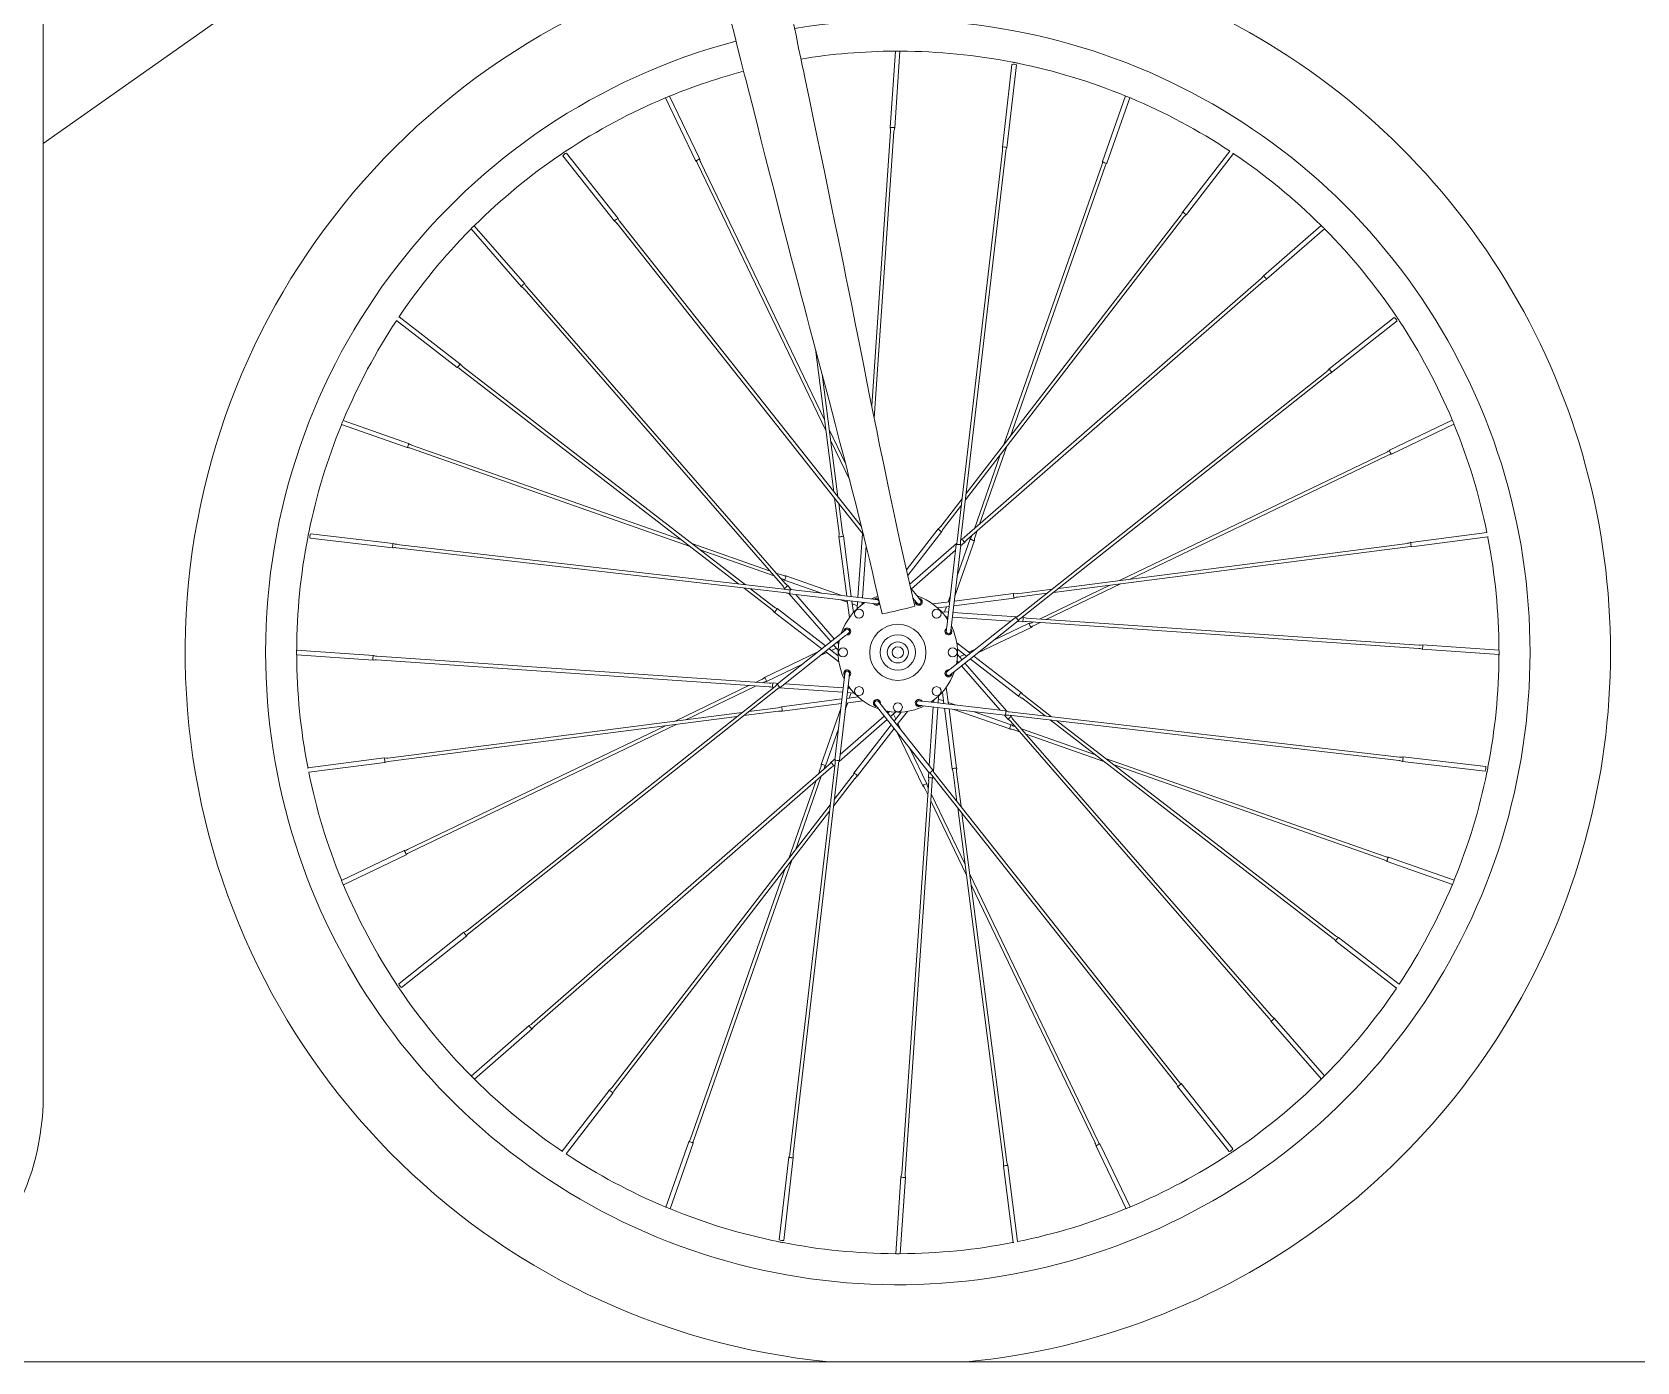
# Model space of a CAD drawing. Header units: millimetres. Extents: x -752 to 12520, y -224 to 3430.
# Drawn here: x 8870 to 9596, y 2430 to 3031 of the extents above; entities that cross this region are included whole.
import ezdxf

# ---------------------------------------------------------------- set-up
doc = ezdxf.new("R2010")
doc.units = ezdxf.units.MM
doc.layers.add('ZANO_R', color=7, linetype='Continuous', lineweight=0)

msp = doc.modelspace()

# ---------------------------------------------------------------- linework, layer by layer
at = {"layer": 'ZANO_R'}
for p, q in [((8875.48, 2550.45), (8875.48, 3242.45)), ((8875.48, 2981.05), (9046.55, 3101.67)), ((9260.71, 3022.76), (9258.33, 2988.19)), ((9260.36, 2988.06), (9262.74, 3022.76)), ((9313.35, 3016.74), (9309.01, 2979.33)), ((9311.03, 2979.09), (9315.37, 3016.5)), ((9156.68, 3001.6), (9156.64, 3001.58)), ((9156.77, 3001.64), (9170.36, 2973.34)), ((9172.2, 2974.22), (9158.64, 3002.43)), ((9364.72, 3002.49), (9354.32, 2972.87)), ((9356.24, 2972.2), (9366.6, 3001.71)), ((9258.48, 2986.61), (9249.95, 2862.55)), ((9251.09, 2856.89), (9260, 2986.51)), ((9110.38, 2975.39), (9133.76, 2945.87)), ((9135.35, 2947.13), (9111.97, 2976.65)), ((9309.08, 2977.74), (9288.62, 2801.33)), ((9290.13, 2801.15), (9310.6, 2977.56)), ((9411.75, 2977.61), (9390.59, 2950.2)), ((9392.2, 2948.95), (9413.45, 2976.49)), ((9171.27, 2972.04), (9229.27, 2851.31)), ((9228.65, 2856.12), (9172.65, 2972.7)), ((9354.04, 2971.3), (9309.68, 2844.93)), ((9312.64, 2848.77), (9355.48, 2970.8)), ((9245.31, 2807.91), (9136.13, 2945.74)), ((9292.31, 2819.93), (9391.04, 2947.87)), ((9389.83, 2948.8), (9292.65, 2822.86)), ((9068.89, 2942.42), (9091.65, 2916.3)), ((9093.19, 2917.64), (9070.33, 2943.87)), ((9134.93, 2944.8), (9245.2, 2805.58)), ((9453.14, 2943.93), (9427.03, 2921.17)), ((9428.36, 2919.64), (9454.59, 2942.49)), ((9210.9, 2782.17), (9094.03, 2916.29)), ((9426.01, 2919.95), (9291.89, 2803.07)), ((9292.89, 2801.92), (9427.01, 2918.8)), ((9092.88, 2915.29), (9209.75, 2781.17)), ((9063.87, 2881.48), (9036.33, 2902.73)), ((9486.11, 2902.45), (9456.59, 2879.06)), ((9035.21, 2901.02), (9062.63, 2879.87)), ((9457.85, 2877.47), (9487.38, 2900.85)), ((9224.52, 2888.12), (9232.83, 2823.66)), ((9192.9, 2781.59), (9064.96, 2880.32)), ((9064.03, 2879.11), (9189.96, 2781.93)), ((9234.66, 2821.35), (9227.52, 2876.79)), ((9455.52, 2877.89), (9316.31, 2767.62)), ((9317.25, 2766.42), (9456.47, 2876.7)), ((9010.33, 2854), (9039.95, 2843.6)), ((9040.63, 2845.52), (9011.11, 2855.88)), ((9238.08, 2836.48), (9230.75, 2851.75)), ((9512.36, 2856.05), (9484.06, 2842.46)), ((9484.94, 2840.63), (9513.14, 2854.17)), ((9041.52, 2843.32), (9167.89, 2798.96)), ((9164.05, 2801.92), (9042.02, 2844.76)), ((9231.37, 2846.94), (9240.02, 2828.92)), ((9298.68, 2808.99), (9311.04, 2844.19)), ((9308.07, 2840.35), (9296.35, 2806.96)), ((9482.76, 2841.55), (9362.03, 2783.56)), ((9366.84, 2784.18), (9483.42, 2840.18)), ((9233.21, 2820.73), (9235.23, 2804.99)), ((9236.75, 2805.19), (9235.04, 2818.41)), ((9290.85, 2820.52), (9281.15, 2807.96)), ((9282.36, 2807.03), (9290.5, 2817.59)), ((8996.09, 2802.63), (9033.5, 2798.29)), ((9033.73, 2800.31), (8996.32, 2804.65)), ((9211.67, 2779.41), (9035.26, 2799.87)), ((9203.84, 2787.96), (9168.63, 2800.31)), ((9235.18, 2803.4), (9238.65, 2776.54)), ((9240.73, 2776.3), (9237.2, 2803.66)), ((9245.73, 2804.7), (9243.75, 2775.94)), ((9245.98, 2804.2), (9246.33, 2803.76)), ((9279.99, 2806.87), (9265.67, 2788.31)), ((9266.26, 2785.75), (9281.6, 2805.63)), ((9288.36, 2800.33), (9267.16, 2781.85)), ((9288.19, 2799.8), (9283.85, 2762.39)), ((9287.52, 2776.43), (9296.38, 2801.66)), ((9294.46, 2802.34), (9288.58, 2785.59)), ((9290.16, 2799.21), (9291.87, 2800.7)), ((9290.54, 2802.23), (9290.23, 2801.96)), ((9295.33, 2804.05), (9295.22, 2803.73)), ((9296.66, 2803.23), (9297.66, 2806.07)), ((9492.15, 2800.33), (9334.39, 2779.99)), ((9528.02, 2805.2), (9493.68, 2800.78)), ((9493.94, 2798.76), (9528.44, 2803.21)), ((9035.08, 2798.36), (9211.5, 2777.9)), ((9172.47, 2797.35), (9205.86, 2785.63)), ((9245.77, 2775.71), (9247.4, 2799.38)), ((9267.89, 2779.8), (9287.89, 2797.22)), ((9285.86, 2762.15), (9290.2, 2799.56)), ((9332.07, 2778.16), (9492.35, 2798.81)), ((9209.6, 2785.94), (9206.75, 2786.93)), ((9236.39, 2776.8), (9211.16, 2785.66)), ((9192.3, 2780.12), (9204.87, 2770.43)), ((9205.8, 2771.63), (9195.24, 2779.78)), ((9208.78, 2784.61), (9209.09, 2784.5)), ((9210.49, 2783.74), (9227.23, 2777.86)), ((9210.59, 2779.82), (9210.87, 2779.5)), ((9213.62, 2779.44), (9212.12, 2781.15)), ((9250.67, 2775.14), (9213.26, 2779.48)), ((9270.96, 2775.94), (9267.52, 2780.28)), ((9331.45, 2779.62), (9315.71, 2777.59)), ((9357.66, 2781.46), (9325.76, 2766.13)), ((9328.84, 2765.92), (9362.47, 2782.08)), ((9229.04, 2754.02), (9207.2, 2770.87)), ((9212.49, 2777.64), (9231.43, 2755.91)), ((9213.02, 2777.46), (9250.44, 2773.12)), ((9233.02, 2757.17), (9215.6, 2777.16)), ((9235.93, 2774.81), (9239.01, 2773.73)), ((9238.91, 2774.46), (9239.89, 2766.85)), ((9241.66, 2769.04), (9240.99, 2774.22)), ((9241.15, 2772.97), (9243.49, 2772.15)), ((9243.61, 2773.91), (9243.4, 2770.82)), ((9245.56, 2772.62), (9245.63, 2773.68)), ((9246.45, 2773.27), (9245.62, 2773.56)), ((9251.2, 2775.08), (9251.69, 2775.4)), ((9268.61, 2775.62), (9269.36, 2774.67)), ((9285.18, 2773.91), (9277.57, 2772.93)), ((9279.77, 2771.16), (9284.94, 2771.83)), ((9283.7, 2771.67), (9282.88, 2769.33)), ((9285.53, 2776.89), (9284.45, 2773.82)), ((9287.02, 2772.1), (9314.38, 2775.62)), ((9314.12, 2777.64), (9287.26, 2774.18)), ((9315.91, 2776.08), (9329.14, 2777.78)), ((9205.95, 2769.27), (9227.4, 2752.72)), ((9284.64, 2769.21), (9281.54, 2769.43)), ((9283.35, 2767.26), (9284.4, 2767.19)), ((9283.99, 2766.37), (9284.28, 2767.2)), ((9314.92, 2766.84), (9285.4, 2743.46)), ((9286.43, 2767.05), (9312.89, 2765.23)), ((9286.66, 2741.87), (9316.18, 2765.25)), ((9315.42, 2767.1), (9286.67, 2769.07)), ((9321.15, 2764.2), (9305.16, 2756.52)), ((9315.9, 2765.03), (9318.16, 2764.87)), ((9318.3, 2766.9), (9317.89, 2766.93)), ((9319.75, 2765.02), (9497.23, 2752.82)), ((9497.33, 2754.34), (9319.85, 2766.54)), ((9322.98, 2764.8), (9322.67, 2764.65)), ((9323.33, 2763.28), (9326.05, 2764.58)), ((9236.89, 2760.23), (9207.36, 2736.85)), ((9208.63, 2735.26), (9238.15, 2758.64)), ((9297.93, 2750.79), (9322.03, 2762.37)), ((9024.77, 2749.64), (8990.06, 2752.02)), ((8990.07, 2749.98), (9024.63, 2747.61)), ((9203.8, 2737.08), (9026.32, 2749.28)), ((9225.62, 2751.31), (9201.51, 2739.73)), ((9226.7, 2749.58), (9229.64, 2750.99)), ((9229.06, 2751.44), (9235.13, 2746.75)), ((9234.83, 2749.55), (9230.7, 2752.74)), ((9231.69, 2751.97), (9233.92, 2753.04)), ((9232.76, 2754.38), (9234.8, 2752.03)), ((9235.05, 2754.84), (9234.36, 2755.64)), ((9235.23, 2755.93), (9234.44, 2755.55)), ((9294.49, 2750.66), (9288.42, 2755.35)), ((9288.72, 2752.55), (9292.85, 2749.36)), ((9290.78, 2747.73), (9288.74, 2750.07)), ((9291.85, 2750.13), (9289.62, 2749.06)), ((9296.84, 2752.52), (9293.9, 2751.11)), ((9317.59, 2732.83), (9296.15, 2749.38)), ((9498.78, 2752.46), (9533.48, 2750.08)), ((9533.48, 2752.12), (9498.92, 2754.49)), ((9026.21, 2747.76), (9203.69, 2735.56)), ((9202.39, 2737.9), (9218.39, 2745.58)), ((9288.32, 2746.17), (9289.11, 2746.55)), ((9288.49, 2747.26), (9289.19, 2746.46)), ((9290.52, 2744.93), (9307.95, 2724.94)), ((9311.05, 2724.46), (9292.12, 2746.19)), ((9294.51, 2748.08), (9316.35, 2731.23)), ((9206.29, 2735.68), (9067.08, 2625.41)), ((9068.03, 2624.21), (9207.24, 2734.48)), ((9194.71, 2736.18), (9161.07, 2720.02)), ((9165.89, 2720.64), (9197.79, 2735.97)), ((9200.21, 2738.82), (9197.49, 2737.52)), ((9200.57, 2737.3), (9200.87, 2737.45)), ((9205.24, 2735.2), (9205.66, 2735.17)), ((9207.65, 2737.07), (9205.38, 2737.23)), ((9208.13, 2735), (9236.88, 2733.03)), ((9237.11, 2735.05), (9210.66, 2736.87)), ((9237.68, 2739.95), (9233.34, 2702.54)), ((9235.36, 2702.3), (9239.7, 2739.71)), ((9237.81, 2741.57), (9237.84, 2741.33)), ((9240.2, 2734.84), (9239.14, 2734.91)), ((9239.56, 2735.73), (9239.27, 2734.9)), ((9284.63, 2727.64), (9283.65, 2735.25)), ((9236.53, 2730), (9209.16, 2726.48)), ((9209.42, 2724.46), (9236.29, 2727.92)), ((9238.02, 2725.21), (9239.1, 2728.29)), ((9238.36, 2728.19), (9245.97, 2729.17)), ((9243.78, 2730.94), (9238.6, 2730.27)), ((9238.91, 2732.89), (9242.01, 2732.68)), ((9239.85, 2730.43), (9240.67, 2732.77)), ((9277.57, 2697.9), (9254.18, 2727.43)), ((9310.52, 2724.64), (9273.11, 2728.98)), ((9277.09, 2728.83), (9277.92, 2728.54)), ((9277.99, 2729.48), (9277.91, 2728.42)), ((9279.93, 2728.19), (9280.15, 2731.28)), ((9282.39, 2729.13), (9280.06, 2729.95)), ((9281.89, 2733.06), (9282.55, 2727.88)), ((9287.61, 2727.3), (9284.54, 2728.37)), ((9317.75, 2730.47), (9328.31, 2722.32)), ((9331.24, 2721.98), (9318.68, 2731.67)), ((9191.48, 2723.94), (9031.2, 2703.29)), ((9031.39, 2701.77), (9189.16, 2722.11)), ((9192.09, 2722.48), (9207.83, 2724.51)), ((9207.64, 2726.02), (9194.41, 2724.32)), ((9236.03, 2725.67), (9227.17, 2700.44)), ((9235.19, 2701.77), (9256.91, 2720.7)), ((9255.65, 2722.3), (9235.66, 2704.88)), ((9252.59, 2726.16), (9275.97, 2696.64)), ((9256.9, 2724.51), (9257.28, 2723.72)), ((9257.98, 2724.33), (9257.18, 2723.63)), ((9258.45, 2722.04), (9260.79, 2724.08)), ((9260.85, 2720.97), (9259.78, 2723.2)), ((9263.27, 2724.1), (9260.08, 2719.97)), ((9261.38, 2718.33), (9266.07, 2724.41)), ((9272.88, 2726.96), (9310.29, 2722.62)), ((9277.77, 2726.39), (9275.96, 2699.94)), ((9277.82, 2697.4), (9279.8, 2726.16)), ((9282.82, 2725.81), (9286.35, 2698.44)), ((9288.36, 2698.7), (9284.9, 2725.56)), ((9287.15, 2725.3), (9312.39, 2716.45)), ((9313.06, 2718.36), (9296.32, 2724.24)), ((9309.93, 2722.66), (9311.42, 2720.95)), ((9311.87, 2722.69), (9488.29, 2702.23)), ((9488.46, 2703.74), (9312.05, 2724.2)), ((9312.95, 2722.28), (9312.68, 2722.6)), ((9430.67, 2586.81), (9313.79, 2720.93)), ((9330.65, 2720.51), (9458.59, 2621.78)), ((9459.52, 2622.99), (9333.58, 2720.17)), ((9156.7, 2717.92), (9040.13, 2661.92)), ((9040.79, 2660.55), (9161.51, 2718.54)), ((9229.08, 2699.76), (9234.96, 2716.51)), ((9258.8, 2718.32), (9241.95, 2696.47)), ((9243.56, 2695.23), (9260.1, 2716.68)), ((9261.51, 2714.9), (9273.09, 2690.79)), ((9263.25, 2715.98), (9261.84, 2718.92)), ((9312.64, 2719.93), (9429.52, 2585.81)), ((9313.95, 2716.17), (9316.8, 2715.17)), ((9314.77, 2717.49), (9314.45, 2717.6)), ((9351.08, 2704.75), (9317.68, 2716.47)), ((9319.71, 2714.14), (9354.92, 2701.79)), ((9274.92, 2691.67), (9267.24, 2707.67)), ((9029.61, 2703.34), (8995.11, 2698.89)), ((8995.52, 2696.9), (9029.87, 2701.32)), ((9230.65, 2700.18), (9096.53, 2583.3)), ((9097.54, 2582.16), (9231.66, 2699.03)), ((9233.41, 2700.95), (9212.95, 2524.54)), ((9214.46, 2524.36), (9234.93, 2700.77)), ((9226.89, 2698.87), (9225.89, 2696.03)), ((9228.22, 2698.05), (9228.33, 2698.37)), ((9233.38, 2702.89), (9231.67, 2701.4)), ((9233.01, 2699.87), (9233.32, 2700.14)), ((9482.03, 2658.78), (9355.65, 2703.14)), ((9359.49, 2700.18), (9481.52, 2657.34)), ((9489.81, 2701.79), (9527.23, 2697.45)), ((9527.46, 2699.47), (9490.05, 2703.81)), ((9224.87, 2693.11), (9212.51, 2657.91)), ((9215.47, 2661.75), (9227.19, 2695.14)), ((9232.7, 2681.58), (9242.4, 2694.14)), ((9241.19, 2695.07), (9233.04, 2684.51)), ((9275.74, 2693.07), (9263.55, 2515.6)), ((9265.07, 2515.49), (9277.26, 2692.97)), ((9275.75, 2696.92), (9275.59, 2694.66)), ((9277.15, 2695.57), (9387.42, 2556.36)), ((9277.62, 2694.52), (9277.65, 2694.93)), ((9388.61, 2557.3), (9278.34, 2696.52)), ((9286.8, 2696.92), (9288.5, 2683.69)), ((9290.34, 2681.37), (9288.31, 2697.11)), ((9274, 2689.49), (9275.31, 2686.77)), ((9275.52, 2689.85), (9275.37, 2690.15)), ((9276.64, 2683.99), (9292.8, 2650.35)), ((9292.18, 2655.16), (9276.85, 2687.07)), ((9231.24, 2682.17), (9132.51, 2554.24)), ((9133.71, 2553.3), (9230.89, 2679.24)), ((9288.88, 2680.75), (9309.54, 2520.48)), ((9311.05, 2520.67), (9290.72, 2678.44)), ((9038.6, 2661.47), (9010.4, 2647.93)), ((9011.18, 2646.05), (9039.48, 2659.64)), ((9169.5, 2530.8), (9213.86, 2657.17)), ((9482.92, 2656.59), (9512.44, 2646.22)), ((9513.21, 2648.1), (9483.59, 2658.5)), ((9210.9, 2653.33), (9168.07, 2531.3)), ((9352.27, 2530.06), (9294.28, 2650.79)), ((9294.9, 2645.98), (9350.9, 2529.4)), ((9065.69, 2624.63), (9036.17, 2601.25)), ((9037.43, 2599.65), (9066.95, 2623.04)), ((9459.68, 2620.62), (9487.21, 2599.37)), ((9488.33, 2601.08), (9460.92, 2622.23)), ((9095.18, 2582.46), (9068.96, 2559.61)), ((9430.36, 2584.46), (9453.21, 2558.24)), ((9454.65, 2559.68), (9431.89, 2585.8)), ((9070.4, 2558.17), (9096.52, 2580.93)), ((9131.35, 2553.15), (9110.1, 2525.61)), ((9388.19, 2554.97), (9411.58, 2525.45)), ((9413.17, 2526.71), (9389.79, 2556.23)), ((9111.8, 2524.49), (9132.95, 2551.91)), ((9167.31, 2529.91), (9156.95, 2500.39)), ((9158.83, 2499.61), (9169.23, 2529.23)), ((9351.35, 2527.88), (9364.9, 2499.68)), ((9366.77, 2500.46), (9353.18, 2528.76)), ((9212.52, 2523.01), (9208.18, 2485.6)), ((9210.19, 2485.36), (9214.53, 2522.77)), ((9309.49, 2518.89), (9313.93, 2484.39)), ((9315.93, 2484.8), (9311.5, 2519.15)), ((9263.19, 2514.05), (9260.8, 2479.34)), ((9262.84, 2479.35), (9265.21, 2513.91)), ((7818.91, 2430.45), (10064, 2430.45)), ((9230.75, 2430.45), (9261.77, 2430.45)), ((9261.77, 2430.45), (9292.8, 2430.45))]:
    msp.add_line(p, q, dxfattribs=at)
at = {"layer": 'ZANO_R', "flags": 128}
for points in [[(9186.41, 3035.97), (9188.03, 3029.6), (9189.52, 3023.76), (9190.87, 3018.45), (9191.79, 3014.85), (9192.54, 3011.87), (9193.15, 3009.5), (9193.82, 3006.87), (9194.67, 3003.5), (9195.72, 2999.39), (9197.83, 2991.06), (9199.89, 2982.96), (9201.88, 2975.14), (9203.8, 2967.61), (9205.82, 2959.75), (9208.02, 2951.16), (9209.84, 2944.09), (9211.79, 2936.59), (9213.77, 2928.95), (9215.53, 2922.23), (9217.03, 2916.54), (9218.24, 2911.91), (9219.41, 2907.46), (9220.63, 2902.86), (9221.9, 2898.05), (9223.83, 2890.72), (9225.92, 2882.84), (9228.18, 2874.31), (9230.68, 2864.81), (9233.43, 2854.33), (9235.47, 2846.54), (9237.17, 2840.02), (9238.5, 2834.85), (9239.85, 2829.58), (9241.33, 2823.78), (9242.88, 2817.65), (9244.48, 2811.24), (9245.47, 2807.26), (9246.41, 2803.42), (9247.32, 2799.7), (9248.19, 2796.11), (9249.07, 2792.42), (9250.15, 2787.9), (9251.44, 2782.4), (9252.94, 2775.93), (9254.64, 2768.48)], [(9269.49, 2771.92), (9267.49, 2780.4), (9265.83, 2787.59), (9264.49, 2793.5), (9263.46, 2798.11), (9262.57, 2802.14), (9261.65, 2806.34), (9260.7, 2810.71), (9258.91, 2819.02), (9257.23, 2826.98), (9255.68, 2834.4), (9254.63, 2839.5), (9253.55, 2844.77), (9252.21, 2851.38), (9250.67, 2859.01), (9249.19, 2866.37), (9247.8, 2873.31), (9246.5, 2879.84), (9244.4, 2890.34), (9242.5, 2899.88), (9240.78, 2908.51), (9239.18, 2916.5), (9238.33, 2920.73), (9237.32, 2925.74), (9236.15, 2931.58), (9234.79, 2938.25), (9233.37, 2945.23), (9232.01, 2951.87), (9230.15, 2960.87), (9228.44, 2969.17), (9226.84, 2976.82), (9225.23, 2984.56), (9223.55, 2992.58), (9221.82, 3000.86), (9220.66, 3006.4), (9219.74, 3010.83), (9219.08, 3013.99), (9218.59, 3016.32), (9217.89, 3019.64), (9216.95, 3024.17), (9215.75, 3029.9), (9214.35, 3036.61)], [(9260.52, 3022.74), (9260.51, 3022.74), (9260.64, 3022.75), (9260.89, 3022.76), (9261.24, 3022.78), (9261.65, 3022.79), (9262.08, 3022.78), (9262.47, 3022.77), (9262.78, 3022.76), (9262.98, 3022.75), (9263.04, 3022.74)], [(9313.54, 3017.77), (9313.54, 3017.77), (9313.64, 3017.76), (9313.87, 3017.72), (9314.21, 3017.67), (9314.61, 3017.6), (9315.03, 3017.51), (9315.42, 3017.43), (9315.73, 3017.35), (9315.94, 3017.3), (9316.02, 3017.27), (9316.02, 3017.28)], [(9258.31, 2988.18), (9258.48, 2987.26), (9258.44, 2986.61)], [(9258.33, 2988.19), (9258.33, 2988.19), (9258.41, 2988.24), (9258.64, 2988.27), (9258.97, 2988.28), (9259.36, 2988.27), (9259.74, 2988.23), (9260.07, 2988.18), (9260.29, 2988.11), (9260.36, 2988.06), (9260.36, 2988.05)], [(9260.03, 2986.5), (9260.07, 2987.09), (9260.37, 2988.04)], [(9109.78, 2976.26), (9109.78, 2976.25), (9109.87, 2976.32), (9110.06, 2976.47), (9110.34, 2976.67), (9110.68, 2976.9), (9111.03, 2977.14), (9111.36, 2977.35), (9111.64, 2977.52), (9111.82, 2977.62), (9111.88, 2977.66), (9111.88, 2977.66)], [(9310.04, 2979.36), (9310.42, 2979.31), (9310.75, 2979.23), (9310.96, 2979.16), (9311.03, 2979.09), (9311.03, 2979.08)], [(9411.67, 2977.65), (9411.69, 2977.64), (9411.75, 2977.61)], [(9134.46, 2946.62), (9134.77, 2946.85), (9135.05, 2947.03), (9135.26, 2947.13), (9135.35, 2947.13), (9135.36, 2947.12)], [(9390.57, 2950.2), (9390.19, 2949.33), (9389.8, 2948.82)], [(9391.07, 2947.84), (9391.42, 2948.31), (9392.2, 2948.93)], [(9068.76, 2942.27), (9068.8, 2942.32), (9068.94, 2942.47), (9069.15, 2942.7), (9069.42, 2942.99), (9069.72, 2943.29), (9070.01, 2943.57), (9070.27, 2943.81), (9070.46, 2943.98), (9070.55, 2944.06), (9070.54, 2944.05)], [(9453, 2944.06), (9453.03, 2944.03), (9453.17, 2943.9), (9453.4, 2943.7), (9453.68, 2943.43), (9453.98, 2943.13), (9454.27, 2942.84), (9454.51, 2942.57), (9454.69, 2942.38), (9454.78, 2942.28), (9454.77, 2942.28)], [(9091.66, 2916.3), (9091.65, 2916.3), (9091.68, 2916.4), (9091.81, 2916.58), (9092.04, 2916.81), (9092.33, 2917.08), (9092.63, 2917.33), (9092.9, 2917.52), (9093.09, 2917.63), (9093.19, 2917.64), (9093.19, 2917.63)], [(9091.65, 2916.28), (9092.42, 2915.74), (9092.85, 2915.26)], [(9094.05, 2916.31), (9093.67, 2916.75), (9093.21, 2917.64)], [(9427, 2921.17), (9426.47, 2920.4), (9425.99, 2919.97)], [(9427.02, 2921.16), (9427.03, 2921.17), (9427.12, 2921.15), (9427.3, 2921.01), (9427.54, 2920.78), (9427.8, 2920.5), (9428.05, 2920.2), (9428.24, 2919.93), (9428.35, 2919.73), (9428.36, 2919.64), (9428.36, 2919.63)], [(9427.03, 2918.77), (9427.48, 2919.16), (9428.36, 2919.62)], [(9036.15, 2902.47), (9036.35, 2902.75), (9036.5, 2902.95), (9036.57, 2903.04), (9036.56, 2903.04)], [(9486.98, 2903.04), (9487, 2903.01), (9487.12, 2902.86), (9487.3, 2902.62), (9487.52, 2902.3), (9487.76, 2901.95), (9487.98, 2901.6), (9488.17, 2901.3), (9488.31, 2901.07), (9488.37, 2900.95), (9488.37, 2900.95)], [(9035.16, 2900.94), (9035.2, 2901), (9035.21, 2901.02)], [(9062.63, 2879.84), (9063.49, 2879.47), (9064.01, 2879.08)], [(9064.98, 2880.34), (9064.51, 2880.7), (9063.89, 2881.48)], [(9457.34, 2878.36), (9457.57, 2878.05), (9457.75, 2877.77), (9457.85, 2877.57), (9457.85, 2877.47), (9457.85, 2877.47)], [(9010.28, 2853.85), (9010.28, 2853.85), (9010.3, 2853.93), (9010.37, 2854.13), (9010.48, 2854.43), (9010.63, 2854.81), (9010.79, 2855.2), (9010.95, 2855.57), (9011.1, 2855.88), (9011.2, 2856.1), (9011.25, 2856.19), (9011.24, 2856.18)], [(9281.12, 2807.98), (9280.76, 2807.51), (9279.98, 2806.89)], [(9281.62, 2805.63), (9282, 2806.49), (9282.38, 2807)], [(8995.05, 2802.81), (8995.06, 2802.87), (8995.09, 2803.07), (8995.13, 2803.37), (8995.2, 2803.76), (8995.28, 2804.18), (8995.37, 2804.58), (8995.45, 2804.92), (8995.51, 2805.17), (8995.55, 2805.29), (8995.54, 2805.28)], [(9033.46, 2799.32), (9033.52, 2799.7), (9033.59, 2800.02), (9033.66, 2800.24), (9033.73, 2800.31), (9033.74, 2800.31)], [(9235.2, 2804.99), (9235.28, 2804.4), (9235.17, 2803.41)], [(9237.2, 2803.67), (9237.2, 2803.66), (9237.13, 2803.6), (9236.92, 2803.52), (9236.59, 2803.45), (9236.21, 2803.39), (9235.82, 2803.35), (9235.49, 2803.34), (9235.27, 2803.36), (9235.18, 2803.4), (9235.18, 2803.41)], [(9237.22, 2803.68), (9236.87, 2804.55), (9236.78, 2805.19)], [(9246.15, 2804.47), (9246, 2804.29), (9245.98, 2804.2)], [(9281.6, 2805.63), (9281.6, 2805.63), (9281.5, 2805.63), (9281.3, 2805.73), (9281.02, 2805.91), (9280.71, 2806.14), (9280.4, 2806.38), (9280.16, 2806.61), (9280.02, 2806.78), (9279.99, 2806.87), (9279.99, 2806.87)], [(9291.87, 2803.1), (9291.42, 2802.71), (9290.54, 2802.25)], [(9291.9, 2800.69), (9292.43, 2801.47), (9292.91, 2801.9)], [(9295.37, 2801.86), (9295, 2802), (9294.71, 2802.14), (9294.51, 2802.26), (9294.46, 2802.34), (9294.46, 2802.34)], [(9493.66, 2800.8), (9492.78, 2800.45), (9492.15, 2800.36)], [(9528, 2805.29), (9528.01, 2805.24), (9528.02, 2805.21)], [(9528.39, 2803.47), (9528.44, 2803.2), (9528.47, 2802.95), (9528.49, 2802.82), (9528.49, 2802.83)], [(9492.35, 2798.78), (9492.93, 2798.86), (9493.93, 2798.75)], [(9209.73, 2781.14), (9210.11, 2780.7), (9210.57, 2779.82)], [(9210.97, 2784.65), (9210.83, 2784.28), (9210.69, 2783.98), (9210.57, 2783.79), (9210.49, 2783.74), (9210.48, 2783.74)], [(9212.13, 2781.17), (9211.36, 2781.71), (9210.93, 2782.19)], [(9207.2, 2770.9), (9206.33, 2771.27), (9205.82, 2771.66)], [(9207.19, 2770.88), (9207.2, 2770.87), (9207.19, 2770.78), (9207.09, 2770.58), (9206.92, 2770.3), (9206.69, 2769.98), (9206.44, 2769.68), (9206.22, 2769.44), (9206.04, 2769.29), (9205.95, 2769.27), (9205.95, 2769.27)], [(9249.81, 2775.24), (9251.27, 2775.91), (9252.8, 2776.5)], [(9250.44, 2773.12), (9250.76, 2773.09), (9251.08, 2773.05), (9251.38, 2773.01), (9251.65, 2772.98), (9251.87, 2772.96), (9252.04, 2772.94), (9252.14, 2772.93), (9252.18, 2772.92)], [(9252.41, 2774.94), (9252.38, 2774.94), (9252.27, 2774.96), (9252.11, 2774.97), (9251.88, 2775), (9251.62, 2775.03), (9251.32, 2775.07), (9250.99, 2775.1), (9250.67, 2775.14)], [(9269.35, 2771.89), (9269.4, 2771.89), (9268.39, 2771.63)], [(9269.36, 2774.67), (9269.57, 2774.42), (9269.77, 2774.17), (9269.96, 2773.93), (9270.12, 2773.72), (9270.26, 2773.54), (9270.37, 2773.41), (9270.43, 2773.33), (9270.45, 2773.3)], [(9272.05, 2774.56), (9272.02, 2774.59), (9271.96, 2774.67), (9271.86, 2774.8), (9271.72, 2774.98), (9271.55, 2775.19), (9271.36, 2775.43), (9271.16, 2775.68), (9270.96, 2775.94)], [(9314.39, 2775.63), (9314.38, 2775.62), (9314.32, 2775.69), (9314.24, 2775.91), (9314.17, 2776.23), (9314.11, 2776.61), (9314.07, 2777), (9314.06, 2777.33), (9314.08, 2777.56), (9314.12, 2777.64), (9314.13, 2777.64)], [(9315.71, 2777.62), (9315.13, 2777.55), (9314.13, 2777.66)], [(9314.4, 2775.61), (9315.27, 2775.95), (9315.91, 2776.04)], [(9204.84, 2770.4), (9205.31, 2770.04), (9205.93, 2769.26)], [(9318.18, 2764.85), (9319.1, 2765.02), (9319.75, 2764.98)], [(9319.85, 2766.57), (9319.27, 2766.61), (9318.32, 2766.91)], [(9321.45, 2763.22), (9321.29, 2763.58), (9321.18, 2763.89), (9321.13, 2764.11), (9321.15, 2764.2), (9321.16, 2764.2)], [(9238.26, 2761.32), (9238.23, 2761.3), (9238.15, 2761.24), (9238.02, 2761.13), (9237.85, 2760.99), (9237.63, 2760.83), (9237.4, 2760.64), (9237.14, 2760.44), (9236.89, 2760.23)], [(9238.15, 2758.64), (9238.4, 2758.84), (9238.66, 2759.05), (9238.9, 2759.23), (9239.11, 2759.4), (9239.28, 2759.54), (9239.41, 2759.64), (9239.5, 2759.71), (9239.52, 2759.73)], [(9283.69, 2761.01), (9283.66, 2760.94), (9283.57, 2760.53)], [(9283.85, 2762.39), (9283.81, 2762.06), (9283.77, 2761.74), (9283.74, 2761.44), (9283.7, 2761.17), (9283.68, 2760.95), (9283.66, 2760.78), (9283.65, 2760.68), (9283.64, 2760.64)], [(9285.66, 2760.41), (9285.67, 2760.45), (9285.68, 2760.55), (9285.7, 2760.72), (9285.72, 2760.94), (9285.75, 2761.21), (9285.79, 2761.51), (9285.83, 2761.83), (9285.86, 2762.15)], [(8990.08, 2749.8), (8990.08, 2749.79), (8990.07, 2749.9), (8990.06, 2750.14), (8990.05, 2750.49), (8990.04, 2750.9), (8990.04, 2751.32), (8990.05, 2751.72), (8990.06, 2752.04), (8990.08, 2752.25), (8990.08, 2752.32), (8990.08, 2752.32)], [(9024.63, 2747.61), (9024.63, 2747.61), (9024.58, 2747.69), (9024.55, 2747.91), (9024.54, 2748.25), (9024.56, 2748.63), (9024.59, 2749.02), (9024.65, 2749.35), (9024.71, 2749.56), (9024.77, 2749.64), (9024.77, 2749.64)], [(9026.32, 2749.31), (9025.73, 2749.35), (9024.78, 2749.65)], [(9497.23, 2752.79), (9497.81, 2752.75), (9498.76, 2752.45)], [(9498.9, 2754.51), (9497.98, 2754.34), (9497.33, 2754.38)], [(9498.91, 2754.49), (9498.92, 2754.49), (9498.97, 2754.41), (9499, 2754.19), (9499, 2753.86), (9498.99, 2753.47), (9498.95, 2753.08), (9498.9, 2752.75), (9498.84, 2752.54), (9498.78, 2752.46), (9498.77, 2752.47)], [(9533.47, 2752.3), (9533.47, 2752.31), (9533.47, 2752.17), (9533.49, 2751.91), (9533.5, 2751.56), (9533.51, 2751.14), (9533.5, 2750.72), (9533.49, 2750.33), (9533.48, 2750.03), (9533.47, 2749.84), (9533.47, 2749.79)], [(9024.64, 2747.59), (9025.57, 2747.76), (9026.21, 2747.72)], [(9285.4, 2743.46), (9285.14, 2743.26), (9284.89, 2743.06), (9284.65, 2742.87), (9284.44, 2742.7), (9284.26, 2742.56), (9284.13, 2742.46), (9284.05, 2742.39), (9284.02, 2742.37)], [(9285.28, 2740.78), (9285.31, 2740.8), (9285.39, 2740.86), (9285.52, 2740.97), (9285.7, 2741.11), (9285.91, 2741.27), (9286.15, 2741.46), (9286.4, 2741.66), (9286.66, 2741.87)], [(9202.09, 2738.88), (9202.25, 2738.53), (9202.36, 2738.21), (9202.41, 2737.99), (9202.39, 2737.9), (9202.39, 2737.9)], [(9203.69, 2735.53), (9204.28, 2735.49), (9205.23, 2735.19)], [(9205.37, 2737.25), (9204.44, 2737.08), (9203.8, 2737.12)], [(9237.88, 2741.69), (9237.88, 2741.66), (9237.87, 2741.55), (9237.85, 2741.39), (9237.82, 2741.16), (9237.79, 2740.89), (9237.76, 2740.59), (9237.72, 2740.27), (9237.68, 2739.95)], [(9239.7, 2739.71), (9239.74, 2740.04), (9239.77, 2740.36), (9239.81, 2740.66), (9239.84, 2740.93), (9239.87, 2741.15), (9239.89, 2741.32), (9239.9, 2741.42), (9239.9, 2741.46)], [(9251.5, 2727.54), (9251.52, 2727.51), (9251.59, 2727.43), (9251.69, 2727.3), (9251.83, 2727.12), (9252, 2726.91), (9252.18, 2726.67), (9252.39, 2726.42), (9252.59, 2726.16)], [(9254.18, 2727.43), (9253.98, 2727.68), (9253.78, 2727.94), (9253.59, 2728.17), (9253.42, 2728.38), (9253.28, 2728.56), (9253.18, 2728.69), (9253.11, 2728.77), (9253.09, 2728.8)], [(9273.11, 2728.98), (9272.78, 2729.02), (9272.46, 2729.05), (9272.16, 2729.09), (9271.89, 2729.12), (9271.67, 2729.14), (9271.51, 2729.16), (9271.4, 2729.18), (9271.37, 2729.18)], [(9316.36, 2731.22), (9316.35, 2731.23), (9316.35, 2731.32), (9316.45, 2731.52), (9316.63, 2731.8), (9316.86, 2732.12), (9317.1, 2732.42), (9317.33, 2732.66), (9317.5, 2732.81), (9317.59, 2732.83), (9317.6, 2732.83)], [(9316.35, 2731.2), (9317.21, 2730.83), (9317.73, 2730.44)], [(9318.7, 2731.7), (9318.24, 2732.06), (9317.61, 2732.84)], [(9209.15, 2726.49), (9208.27, 2726.15), (9207.63, 2726.06)], [(9207.84, 2724.48), (9208.42, 2724.55), (9209.41, 2724.44)], [(9209.16, 2726.47), (9209.16, 2726.48), (9209.23, 2726.41), (9209.3, 2726.19), (9209.37, 2725.87), (9209.43, 2725.49), (9209.47, 2725.1), (9209.48, 2724.77), (9209.47, 2724.54), (9209.42, 2724.46), (9209.42, 2724.46)], [(9261.77, 2724.06), (9258.7, 2724.24), (9256.42, 2724.6)], [(9271.13, 2727.16), (9271.17, 2727.16), (9271.27, 2727.15), (9271.44, 2727.13), (9271.66, 2727.1), (9271.93, 2727.07), (9272.23, 2727.03), (9272.55, 2727), (9272.88, 2726.96)], [(9311.42, 2720.93), (9312.19, 2720.39), (9312.62, 2719.91)], [(9313.82, 2720.96), (9313.43, 2721.4), (9312.97, 2722.28)], [(9312.58, 2717.46), (9312.72, 2717.82), (9312.86, 2718.12), (9312.98, 2718.31), (9313.06, 2718.36), (9313.07, 2718.36)], [(9031.19, 2703.32), (9030.61, 2703.25), (9029.62, 2703.35)], [(9029.88, 2701.3), (9030.76, 2701.65), (9031.4, 2701.74)], [(9228.18, 2700.25), (9228.54, 2700.11), (9228.84, 2699.96), (9229.03, 2699.84), (9229.08, 2699.76), (9229.08, 2699.76)], [(9231.65, 2701.41), (9231.11, 2700.63), (9230.63, 2700.21)], [(9231.68, 2699), (9232.12, 2699.39), (9233.01, 2699.85)], [(9286.33, 2698.42), (9286.68, 2697.55), (9286.76, 2696.91)], [(9286.35, 2698.43), (9286.35, 2698.44), (9286.42, 2698.5), (9286.63, 2698.58), (9286.95, 2698.65), (9287.34, 2698.71), (9287.72, 2698.75), (9288.05, 2698.76), (9288.28, 2698.74), (9288.36, 2698.7), (9288.36, 2698.69)], [(9288.35, 2697.11), (9288.27, 2697.7), (9288.38, 2698.69)], [(9490.08, 2702.78), (9490.03, 2702.4), (9489.96, 2702.08), (9489.88, 2701.86), (9489.81, 2701.79), (9489.81, 2701.8)], [(9528.49, 2699.28), (9528.49, 2699.29), (9528.48, 2699.18), (9528.44, 2698.95), (9528.39, 2698.61), (9528.32, 2698.21), (9528.24, 2697.79), (9528.15, 2697.41), (9528.07, 2697.09), (9528.02, 2696.88), (9528, 2696.8), (9528, 2696.8)], [(8995.54, 2696.82), (8995.54, 2696.81), (8995.52, 2696.9)], [(9241.92, 2696.47), (9241.55, 2695.61), (9241.16, 2695.1)], [(9241.95, 2696.47), (9241.95, 2696.47), (9242.04, 2696.47), (9242.25, 2696.37), (9242.52, 2696.19), (9242.84, 2695.96), (9243.14, 2695.72), (9243.38, 2695.49), (9243.53, 2695.32), (9243.56, 2695.23), (9243.55, 2695.23)], [(9242.42, 2694.12), (9242.78, 2694.59), (9243.56, 2695.21)], [(9273.94, 2691.37), (9274.3, 2691.53), (9274.61, 2691.64), (9274.83, 2691.69), (9274.92, 2691.67), (9274.93, 2691.66)], [(9275.57, 2694.65), (9275.74, 2693.72), (9275.7, 2693.08)], [(9277.3, 2692.97), (9277.34, 2693.55), (9277.64, 2694.5)], [(9011.21, 2645.97), (9011.25, 2645.9), (9011.22, 2645.97), (9011.13, 2646.15), (9010.99, 2646.44), (9010.83, 2646.8), (9010.67, 2647.19), (9010.52, 2647.57), (9010.4, 2647.9), (9010.32, 2648.13), (9010.28, 2648.24), (9010.28, 2648.24)], [(9513.27, 2648.24), (9513.27, 2648.25), (9513.24, 2648.16), (9513.17, 2647.95), (9513.05, 2647.64), (9512.91, 2647.27), (9512.74, 2646.88), (9512.58, 2646.51), (9512.44, 2646.2), (9512.34, 2646), (9512.3, 2645.91), (9512.3, 2645.91)], [(9066.2, 2623.74), (9065.97, 2624.05), (9065.79, 2624.33), (9065.69, 2624.53), (9065.69, 2624.63), (9065.7, 2624.63)], [(9458.57, 2621.76), (9459.03, 2621.4), (9459.66, 2620.62)], [(9460.92, 2622.26), (9460.05, 2622.63), (9459.54, 2623.02)], [(9036.53, 2599.11), (9036.57, 2599.05), (9036.54, 2599.1), (9036.42, 2599.26), (9036.23, 2599.51), (9036, 2599.83), (9035.77, 2600.18), (9035.54, 2600.53), (9035.36, 2600.83), (9035.23, 2601.05), (9035.17, 2601.15), (9035.17, 2601.15)], [(9488.38, 2601.15), (9488.36, 2601.13), (9488.33, 2601.08)], [(9096.51, 2583.33), (9096.07, 2582.94), (9095.18, 2582.48)], [(9096.52, 2580.94), (9096.52, 2580.93), (9096.43, 2580.95), (9096.25, 2581.09), (9096.01, 2581.32), (9095.74, 2581.6), (9095.5, 2581.9), (9095.3, 2582.17), (9095.19, 2582.37), (9095.18, 2582.46), (9095.19, 2582.47)], [(9429.49, 2585.79), (9429.88, 2585.35), (9430.34, 2584.46)], [(9431.89, 2585.8), (9431.89, 2585.8), (9431.87, 2585.7), (9431.73, 2585.53), (9431.5, 2585.29), (9431.22, 2585.02), (9430.92, 2584.78), (9430.65, 2584.58), (9430.45, 2584.47), (9430.36, 2584.46), (9430.36, 2584.47)], [(9431.9, 2585.82), (9431.12, 2586.36), (9430.69, 2586.84)], [(9096.54, 2580.93), (9097.08, 2581.7), (9097.56, 2582.13)], [(9132.48, 2554.26), (9132.12, 2553.79), (9131.34, 2553.17)], [(9132.98, 2551.9), (9133.35, 2552.77), (9133.74, 2553.28)], [(9389.08, 2555.48), (9388.77, 2555.25), (9388.49, 2555.07), (9388.29, 2554.97), (9388.19, 2554.97), (9388.19, 2554.98)], [(9110.31, 2525.46), (9110.11, 2525.6), (9109.9, 2525.76), (9109.79, 2525.84), (9109.79, 2525.84)], [(9111.88, 2524.45), (9111.84, 2524.47), (9111.8, 2524.49)], [(9413.76, 2525.84), (9413.76, 2525.84), (9413.65, 2525.76), (9413.44, 2525.6), (9413.14, 2525.39), (9412.8, 2525.15), (9412.45, 2524.92), (9412.12, 2524.71), (9411.86, 2524.56), (9411.7, 2524.47), (9411.66, 2524.44), (9411.71, 2524.47)], [(9213.51, 2522.74), (9213.12, 2522.8), (9212.8, 2522.87), (9212.59, 2522.94), (9212.52, 2523.01), (9212.52, 2523.02)], [(9309.5, 2520.47), (9309.58, 2519.89), (9309.47, 2518.9)], [(9311.52, 2519.16), (9311.17, 2520.04), (9311.08, 2520.68)], [(9263.51, 2515.6), (9263.47, 2515.01), (9263.17, 2514.06)], [(9265.21, 2513.91), (9265.21, 2513.91), (9265.13, 2513.86), (9264.91, 2513.83), (9264.58, 2513.82), (9264.19, 2513.83), (9263.8, 2513.87), (9263.48, 2513.93), (9263.26, 2513.99), (9263.19, 2514.05), (9263.19, 2514.05)], [(9265.23, 2513.92), (9265.06, 2514.85), (9265.1, 2515.49)], [(9210, 2484.33), (9210.01, 2484.33), (9209.91, 2484.34), (9209.69, 2484.38), (9209.35, 2484.43), (9208.96, 2484.5), (9208.54, 2484.58), (9208.15, 2484.67), (9207.83, 2484.75), (9207.61, 2484.8), (9207.52, 2484.83), (9207.53, 2484.82)], [(9316.01, 2484.82), (9316.01, 2484.82), (9315.93, 2484.8)]]:
    msp.add_lwpolyline(points, dxfattribs=at)
at = {"layer": 'ZANO_R'}
for centre, radius in [((9244.26, 2768.56), 2.04), ((9261.77, 2751.05), 12.7), ((9279.28, 2768.56), 2.04), ((9261.77, 2751.05), 7.99), ((9237.01, 2751.05), 2.04), ((9261.77, 2751.05), 4.76), ((9261.77, 2751.05), 2.54), ((9286.54, 2751.05), 2.04), ((9244.26, 2733.54), 2.04), ((9279.28, 2733.54), 2.04), ((9261.77, 2726.29), 2.04)]:
    msp.add_circle(centre, radius, dxfattribs=at)
for centre, radius, start, end in [((9261.77, 2751.05), 322.1, 275.52748, 99.66382), ((9261.77, 2751.05), 322.1, 104.77531, 264.47288), ((9261.77, 2751.05), 285.75, 180, 99.3973), ((9261.77, 2751.05), 285.75, 104.83311, 180), ((9261.77, 2751.05), 271.7, 90.26408, 99.27248), ((9261.77, 2751.05), 271.7, 79.01499, 89.73291), ((9261.77, 2751.05), 271.7, 104.86106, 112.23536), ((9314.06, 3014), 2.83, 62.34081, 104.42647), ((9261.77, 2751.05), 271.7, 67.76482, 78.48307), ((9261.77, 2751.05), 271.7, 112.76436, 123.48231), ((9165.02, 2984.64), 18.9, 108.69171, 116.30187), ((9358.51, 2984.61), 18.93, 63.70458, 71.29932), ((9261.77, 2751.05), 271.7, 56.51493, 67.23585), ((9261.77, 2751.05), 271.7, 124.01456, 134.73567), ((9112.81, 2973.95), 2.83, 107.33852, 149.42648), ((9170.33, 2975.77), 2.43, 270.89729, 320.41835), ((9175.18, 2974.32), 2.98, 182.15181, 212.58552), ((9309.58, 2977.99), 1.45, 71.62937, 113.21807), ((9306.25, 2978.45), 2.89, 345.81387, 17.25713), ((9313.61, 2977.58), 2.99, 149.78015, 180.29711), ((9404.02, 2963.63), 15.95, 52.34618, 54.67331), ((9261.77, 2751.05), 271.7, 45.26597, 55.98604), ((9168.49, 2971.13), 2.89, 18.10093, 49.63209), ((9351.43, 2972.63), 2.89, 333.10305, 4.62983), ((9356.01, 2974.61), 2.43, 225.8972, 275.41944), ((9358.42, 2970.15), 2.98, 137.14151, 167.59359), ((9135.11, 2945.33), 1.45, 116.63057, 158.2148), ((9132.43, 2943.3), 2.88, 30.80572, 62.26473), ((9138.25, 2947.89), 2.99, 194.77642, 225.29761), ((9392.29, 2951.14), 1.95, 209.15556, 239.6838), ((9392.69, 2950.84), 1.95, 224.99711, 255.53914), ((9261.77, 2751.05), 271.7, 135.26718, 145.98576), ((9261.77, 2751.05), 271.7, 34.01596, 44.73579), ((9484.67, 2900.01), 2.83, 17.34147, 59.42485), ((9261.77, 2751.05), 271.7, 146.51768, 157.235), ((9261.77, 2751.05), 271.7, 22.76471, 33.48585), ((9061.68, 2881.57), 1.95, 299.14646, 329.69412), ((9061.98, 2881.96), 1.95, 314.99433, 345.53718), ((9454.02, 2880.4), 2.88, 300.80788, 332.26257), ((9458.61, 2874.57), 2.99, 104.78072, 135.29331), ((9456.05, 2877.71), 1.45, 26.64494, 68.20268), ((9261.77, 2751.05), 271.7, 157.76699, 168.48561), ((9495.34, 2847.8), 18.93, 18.70288, 26.30042), ((9261.77, 2751.05), 271.7, 11.51653, 22.23581), ((9038.21, 2845.29), 2.43, 315.89684, 5.41877), ((9040.2, 2840.71), 2.89, 63.10325, 94.63176), ((9042.67, 2847.7), 2.98, 227.14609, 257.59044), ((9481.85, 2844.33), 2.89, 288.10596, 319.62827), ((9485.04, 2837.64), 2.98, 92.15283, 122.58515), ((9486.49, 2842.5), 2.43, 180.89567, 230.41846), ((9261.77, 2751.05), 271.7, 169.01674, 179.73247), ((8998.83, 2803.33), 2.83, 152.33847, 194.42714), ((9035.25, 2802.89), 2.99, 239.79458, 270.28268), ((9243.09, 2803.45), 2.98, 14.86491, 45.32353), ((9285.61, 2801.31), 2.98, 329.88058, 0.30661), ((9288.89, 2797.06), 2.83, 62.33846, 104.42734), ((9292.97, 2800.44), 2.89, 165.82988, 197.35458), ((9289.69, 2800.48), 1.95, 33.72588, 64.25867), ((9290.02, 2800.1), 1.95, 17.87745, 48.41495), ((9292.28, 2804.38), 2.99, 317.05124, 347.57588), ((9296.12, 2803.1), 1.45, 238.91559, 280.47947), ((9299.26, 2801.91), 2.89, 153.08738, 184.53389), ((9495.55, 2800.25), 1.95, 164.1448, 194.69664), ((9495.61, 2799.75), 1.95, 180.0002, 210.5296), ((9261.77, 2751.05), 271.7, 0.26392, 10.98597), ((9034.83, 2798.86), 1.45, 161.62608, 203.21984), ((9034.37, 2795.53), 2.89, 75.81148, 107.25953), ((9210.91, 2788.54), 2.89, 243.08738, 274.53389), ((9209.73, 2785.39), 1.45, 328.90663, 10.48844), ((9208.44, 2781.55), 2.99, 47.05353, 77.57167), ((9212.35, 2778.97), 1.95, 123.72177, 154.26279), ((9212.72, 2779.3), 1.95, 107.87322, 138.41918), ((9212.39, 2782.25), 2.89, 255.83418, 287.35021), ((9215.76, 2778.17), 2.83, 152.33846, 194.42734), ((9211.51, 2774.89), 2.98, 59.8635, 90.32314), ((9261.77, 2751.05), 26.99, 123.56176, 161.31364), ((9252.3, 2773.93), 1.59, 213.17475, 326.42071), ((9252.3, 2773.93), 1.59, 59.19709, 112.5), ((9252.3, 2773.93), 1.08, 243.63301, 103.13285), ((9252.3, 2773.93), 1.02, 263.38293, 83.38293), ((9193.49, 3067.58), 305.29, 281.57996, 284.20248), ((9271.25, 2773.93), 1.59, 168.17475, 88.59111), ((9271.25, 2773.93), 1.08, 198.63301, 58.13285), ((9261.77, 2751.05), 26.99, 33.56176, 71.31364), ((9271.25, 2773.93), 1.02, 218.38293, 38.38293), ((9313.48, 2764.41), 2.83, 17.33752, 59.42748), ((9314.17, 2769.73), 2.98, 284.86491, 315.32353), ((9318.75, 2763.91), 2.89, 120.8275, 152.35781), ((9316.43, 2765.76), 1.95, 332.87881, 3.41486), ((9316.47, 2766.26), 1.95, 348.71902, 19.26744), ((9321.05, 2767.19), 2.99, 272.05163, 302.57412), ((9261.77, 2751.05), 26.99, 168.56176, 206.31364), ((9238.89, 2760.53), 1.59, 258.17475, 178.59111), ((9238.89, 2760.53), 1.08, 288.63301, 148.13285), ((9238.89, 2760.53), 1.02, 308.38293, 128.38293), ((9284.65, 2760.53), 1.59, 123.17475, 43.59111), ((9284.65, 2760.53), 1.08, 180, 13.13285), ((9284.65, 2760.53), 1.02, 173.38293, 353.38293), ((9261.77, 2751.05), 26.99, 348.56176, 26.31364), ((9322.86, 2763.57), 1.45, 193.90845, 235.4888), ((9324.24, 2760.5), 2.88, 108.08637, 139.53545), ((9261.77, 2751.05), 271.7, 180.26457, 190.98361), ((9261.77, 2751.05), 271.7, 349.01509, 359.73369), ((9238.89, 2741.57), 1.59, 303.17475, 223.59111), ((9238.89, 2741.57), 1.08, 333.63301, 180), ((9238.89, 2741.57), 1.02, 353.38293, 173.38293), ((9261.77, 2751.05), 26.99, 303.56176, 341.31364), ((9284.65, 2741.57), 1.59, 78.17475, 358.59111), ((9284.65, 2741.57), 1.08, 108.63301, 180), ((9284.65, 2741.57), 1.02, 128.38293, 308.38293), ((9199.3, 2741.6), 2.88, 288.08479, 319.53702), ((9202.49, 2734.91), 2.99, 92.05328, 122.57246), ((9200.69, 2738.53), 1.45, 13.90731, 55.48993), ((9207.08, 2735.84), 1.95, 168.71775, 199.26894), ((9207.11, 2736.34), 1.95, 152.87787, 183.4158), ((9204.79, 2738.19), 2.89, 300.82419, 332.35963), ((9209.38, 2732.37), 2.98, 104.86576, 135.32174), ((9210.07, 2737.69), 2.83, 197.33802, 239.42698), ((9261.77, 2751.05), 26.99, 213.56176, 251.31364), ((9284.65, 2741.57), 1.08, 180, 328.13285), ((9252.3, 2728.17), 1.59, 348.17475, 268.59111), ((9252.3, 2728.17), 1.08, 18.63301, 180), ((9252.3, 2728.17), 1.08, 180, 238.13285), ((9252.3, 2728.17), 1.02, 38.38293, 218.38293), ((9271.25, 2728.17), 1.59, 33.17475, 313.59111), ((9271.25, 2728.17), 1.08, 63.63301, 180), ((9271.25, 2728.17), 1.08, 180, 283.13285), ((9271.25, 2728.17), 1.02, 83.38293, 263.38293), ((9261.77, 2751.05), 26.99, 270, 296.31364), ((9307.78, 2723.93), 2.83, 332.33805, 14.42765), ((9311.16, 2719.86), 2.89, 75.82727, 107.35712), ((9312.03, 2727.21), 2.98, 239.87066, 270.31703), ((9310.82, 2722.8), 1.95, 287.8744, 318.4194), ((9311.2, 2723.13), 1.95, 303.71776, 334.26931), ((9313.82, 2716.71), 1.45, 148.91105, 190.48372), ((9312.63, 2713.56), 2.88, 63.0831, 94.53774), ((9315.11, 2720.55), 2.99, 227.06513, 257.56204), ((9010.92, 2701.32), 16, 187.31149, 189.6567), ((9027.93, 2702.35), 1.95, 359.99296, 30.54005), ((9028, 2701.85), 1.95, 344.14477, 14.69499), ((9224.28, 2700.19), 2.89, 333.08665, 4.53441), ((9227.43, 2699.01), 1.45, 58.91737, 100.47933), ((9231.27, 2697.72), 2.99, 137.05353, 167.57167), ((9233.52, 2702), 1.95, 197.87235, 228.42096), ((9233.85, 2701.62), 1.95, 213.71952, 244.26504), ((9234.65, 2705.04), 2.83, 242.33929, 284.42651), ((9230.58, 2701.66), 2.89, 345.83417, 17.35026), ((9237.94, 2700.79), 2.98, 149.86877, 180.31842), ((9488.3, 2699.21), 2.99, 59.78801, 90.28876), ((9489.18, 2706.57), 2.89, 255.81563, 287.25531), ((9488.71, 2703.24), 1.45, 341.62421, 23.22337), ((9524.72, 2698.77), 2.83, 332.34121, 14.42615), ((9261.77, 2751.05), 271.7, 191.51392, 202.23574), ((9274.29, 2689.97), 1.45, 103.90657, 145.48931), ((9277.92, 2691.77), 2.99, 182.06969, 212.5578), ((9276.48, 2696.39), 1.95, 242.87427, 273.4194), ((9275.13, 2699.34), 2.83, 287.33951, 329.42615), ((9274.64, 2694.07), 2.89, 30.83086, 62.35374), ((9276.98, 2696.36), 1.95, 258.71928, 289.26575), ((9280.46, 2698.66), 2.98, 194.8666, 225.31995), ((9261.77, 2751.05), 271.7, 337.76624, 348.48316), ((9271.23, 2688.58), 2.88, 18.08156, 49.53783), ((9038.51, 2664.46), 2.98, 272.14276, 302.59424), ((9037.06, 2659.6), 2.43, 0.89507, 50.42018), ((9041.7, 2657.77), 2.89, 108.1099, 139.62402), ((9480.87, 2654.41), 2.98, 47.1403, 77.59471), ((9483.35, 2661.39), 2.89, 243.10245, 274.63214), ((9485.33, 2656.81), 2.43, 135.8957, 185.42122), ((9261.77, 2751.05), 271.7, 202.76748, 213.48584), ((9261.77, 2751.05), 271.7, 326.51476, 337.23462), ((9064.94, 2627.53), 2.99, 284.77906, 315.29645), ((9067.5, 2624.39), 1.45, 206.63483, 248.21167), ((9069.52, 2621.71), 2.88, 120.80711, 152.2633), ((9461.56, 2620.14), 1.95, 134.9945, 165.53555), ((9461.87, 2620.53), 1.95, 119.14154, 149.69787), ((9038.87, 2602.09), 2.83, 197.33885, 239.42681), ((9261.77, 2751.05), 271.7, 214.01723, 224.73585), ((9261.77, 2751.05), 271.7, 315.26538, 325.98594), ((9474.61, 2608.62), 15.63, 322.32443, 324.69898), ((9083.01, 2572.29), 18.93, 221.20676, 228.81463), ((9261.77, 2751.05), 271.7, 225.26549, 235.98585), ((9130.86, 2551.26), 1.95, 44.99393, 75.53866), ((9385.3, 2554.22), 2.98, 14.76066, 45.31391), ((9391.12, 2558.8), 2.88, 210.80473, 242.26833), ((9388.44, 2556.77), 1.45, 296.63832, 338.20705), ((9261.77, 2751.05), 271.7, 304.01414, 314.7358), ((9440.52, 2572.3), 18.95, 311.21136, 318.81028), ((8762.15, 2550.45), 113.33, 304.56972, 0), ((9131.25, 2550.96), 1.95, 29.14749, 59.69308), ((9261.77, 2751.05), 271.7, 236.5155, 247.23504), ((9165.13, 2531.95), 2.98, 317.14452, 347.59213), ((9167.54, 2527.49), 2.43, 45.89718, 95.41902), ((9172.11, 2529.48), 2.89, 153.10356, 184.63151), ((9209.93, 2524.52), 2.99, 329.78101, 0.29625), ((9217.29, 2523.65), 2.89, 165.81123, 197.25976), ((9348.37, 2527.79), 2.97, 2.11043, 32.62673), ((9353.22, 2526.34), 2.43, 90.89523, 140.42004), ((9355.05, 2530.97), 2.89, 198.08873, 229.64609), ((9261.77, 2751.05), 271.7, 292.76565, 303.48431), ((9410.73, 2528.15), 2.83, 287.33997, 329.42481), ((9213.96, 2524.11), 1.45, 251.63579, 293.21061), ((9310.48, 2517.21), 1.95, 89.99387, 120.53935), ((9310.97, 2517.27), 1.95, 74.1475, 104.69286), ((9165.03, 2517.48), 18.92, 243.69035, 251.29373), ((9261.77, 2751.05), 271.7, 247.76415, 258.48392), ((9261.77, 2751.05), 271.7, 281.51392, 292.23615), ((9358.52, 2517.48), 18.93, 288.70677, 296.31454), ((9209.49, 2488.1), 2.83, 242.33953, 284.42625), ((9261.77, 2751.05), 271.7, 259.01565, 269.73541), ((9261.77, 2751.05), 271.7, 270.26433, 280.98374), ((9311.51, 2500.16), 15.96, 277.30889, 279.66007), ((9261.77, 2498.24), 18.92, 266.2006, 273.79893)]:
    msp.add_arc(centre, radius, start, end, dxfattribs=at)

doc.saveas('drawing.dxf')
